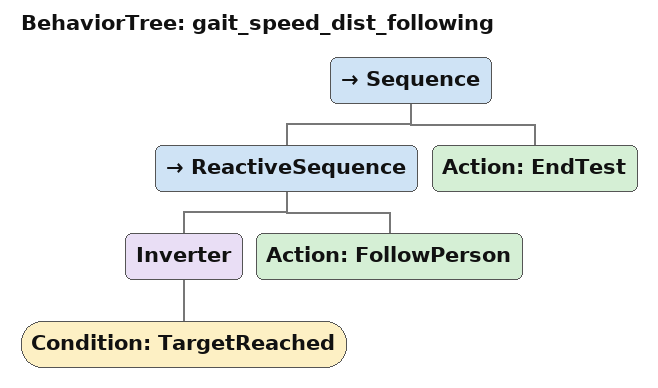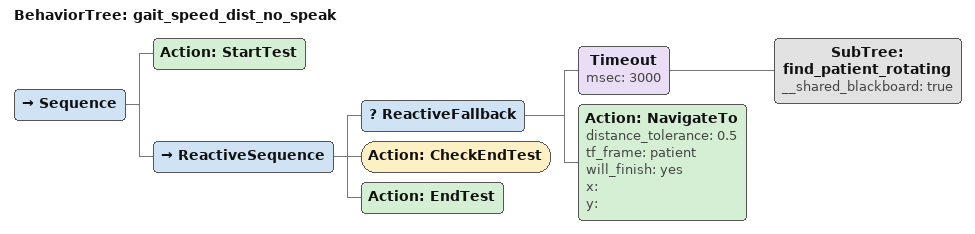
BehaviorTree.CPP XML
<BehaviorTree ID="gait_speed_dist_following">
    <Sequence>
        <ReactiveSequence>
            <Inverter>
                <Condition ID="TargetReached"/>
            </Inverter>
            <Action ID="FollowPerson"/>
        </ReactiveSequence>
        <Action ID="EndTest"/>
    </Sequence>
</BehaviorTree>

<BehaviorTree ID="gait_speed_dist_no_speak">
    <Sequence>
        <Action ID="StartTest"/>
        <ReactiveSequence>
            <ReactiveFallback>
                <Timeout msec="3000">
                    <SubTree ID="find_patient_rotating" __shared_blackboard="true"/>
                </Timeout>
                <Action ID="NavigateTo" distance_tolerance="0.5" tf_frame="patient" will_finish="yes" x="" y=""/>
            </ReactiveFallback>
            <Action ID="CheckEndTest"/>
            <Action ID="EndTest"/>
        </ReactiveSequence>
    </Sequence>
</BehaviorTree>
